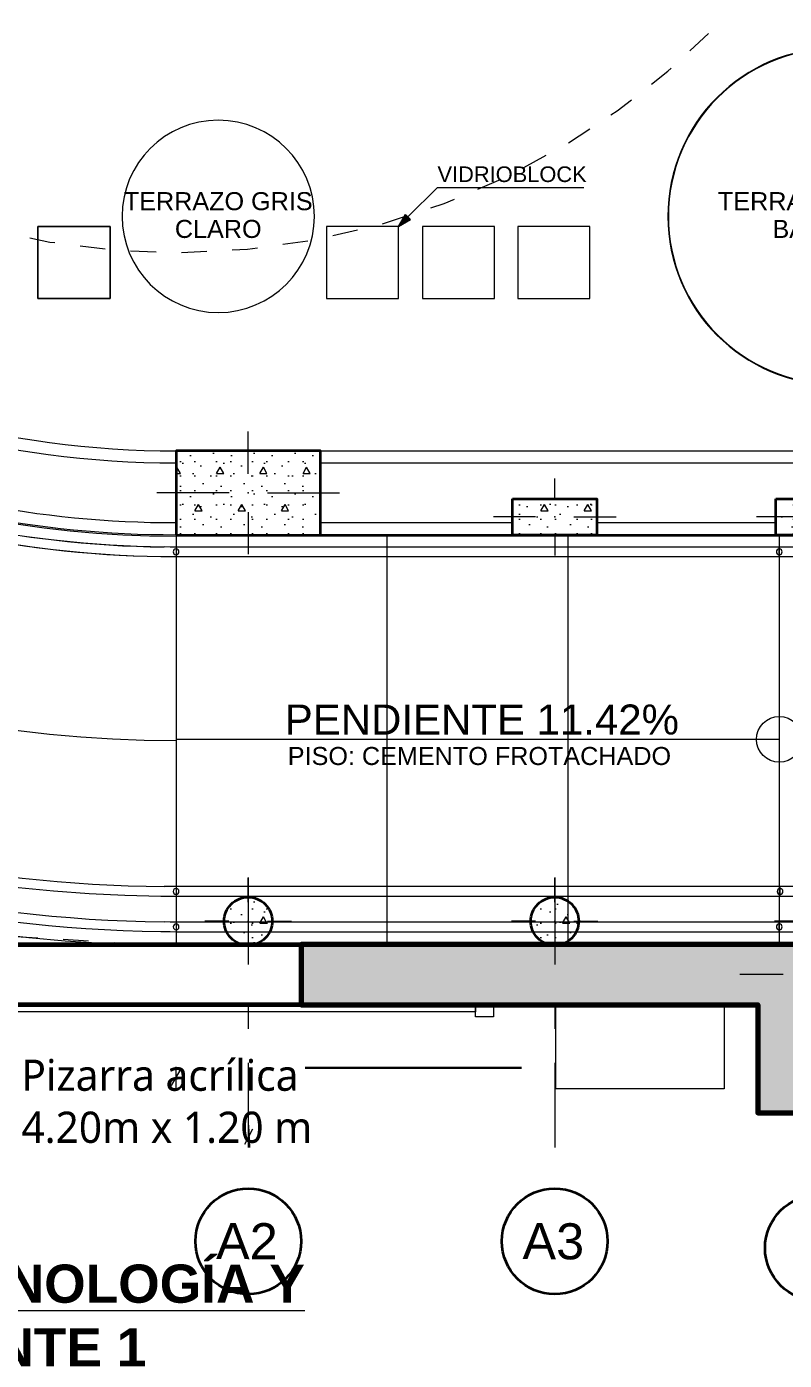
# Model space of a CAD drawing. Header units: metres. Extents: x 28 to 239, y -1 to 113.
# Drawn here: x 47.9 to 51.05, y 82.52 to 88.07 of the extents above; entities that cross this region are included whole.
import ezdxf
from ezdxf import colors
from ezdxf.entities.mleader import LeaderData, LeaderLine
from ezdxf.math import Vec2, Vec3

# ---------------------------------------------------------------- set-up
doc = ezdxf.new("R2010")
doc.units = ezdxf.units.M
doc.set_wipeout_variables(frame=1)
for name, pattern in [('Dashed', [0.211667, 0.105833, -0.105833]), ('Dot & Dashed', [0.670278, 0.352778, -0.176389, 0, -0.141111]), ('Wipeout_Contour', [1, 0, -1])]:
    doc.linetypes.add(name, pattern=pattern)
for name, color, linetype, lineweight in [('Annotation - Label_Pen_No__1', 7, 'Continuous', 13), ('COLUMNAS 50', 32, 'Continuous', 70), ('Drawing & Figure_Pen_No__122', 9, 'Continuous', 13), ('Drawing & Figure_Pen_No__7', 7, 'Continuous', 35), ('Equipamiento SR', 23, 'Continuous', 0), ('GRAFO 4', 7, 'Continuous', 30), ('Interior - Stair & Railing_Pen_No__122', 9, 'Continuous', 13), ('letras sr', 7, 'Continuous', 5), ('MOBILIARIO_Pen_No__1', 7, 'Continuous', 13), ('Muros el', 144, 'Continuous', 60), ('Structural - Bearing_Pen_No__122', 9, 'Continuous', 13), ('Structural - Bearing_Pen_No__20', 1, 'Continuous', 0), ('Structural - Bearing_Pen_No__21', 7, 'Continuous', 35), ('Vanos', 140, 'Continuous', 5)]:
    doc.layers.add(name, color=color, linetype=linetype, lineweight=lineweight)
for name, color, linetype, lineweight, true_color in [('Annotation - Text_Pen_No__167', 7, 'Continuous', 13, 0x6a6a6a), ('Dimensioning - General_Pen_No__167', 7, 'Continuous', 13, 0x6a6a6a), ('Estructura – Carga_Pen_No__167', 7, 'Continuous', 13, 0x6a6a6a), ('Interior - Furniture _Pen_No__167', 7, 'Continuous', 13, 0x6a6a6a), ('Structural - Bearing_Pen_No__167', 7, 'Continuous', 13, 0x6a6a6a), ('Structural - Bearing_Pen_No__4', 7, 'Continuous', 20, 0x029e21), ('Structural - Bearing_Pen_No__87', 7, 'Continuous', 20, 0x6a6a6a)]:
    doc.layers.add(name, color=color, linetype=linetype, lineweight=lineweight, true_color=true_color)
doc.layers.add('Interior - Furniture', color=7, linetype='Continuous')
doc.layers.add('Structural - Bearing', color=7, linetype='Continuous')
doc.styles.add('Generales', font='trebuc.ttf', dxfattribs={"height": 0.1})
doc.styles.add('GENERATED_STYLE_1', font='arialbd.ttf')
doc.styles.add('Santa Rosa 1 50', font='trebuc.ttf')
pattern_1 = [(0, (21.2387, 92.2913), (0, 0.3117692), [0.03, -0.15]), (0, (21.3287, 92.44717), (0, 0.3117692), [0.03, -0.15]), (60, (21.2387, 92.2913), (-0.27, 0.1558846), [0.03, -0.15]), (60, (21.4187, 92.2913), (-0.27, 0.1558846), [0.03, -0.15]), (120, (21.2687, 92.2913), (0.27, 0.1558846), [0.03, -0.15]), (120, (21.4487, 92.2913), (0.27, 0.1558846), [0.03, -0.15]), (0, (21.23869, 92.32129), (0, 0.06), [0, -0.06, 0, -0.09]), (45, (21.26869, 92.32129), (-0.04242641, 0.04242641), [0, -0.045, 0, -0.075])]

# ---------------------------------------------------------------- blocks, each defined once
blk = doc.blocks.new('Picture 18')
at = {"layer": 'Equipamiento SR', "linetype": 'Continuous'}
for p, q in [((0.075, 0), (0, 0)), ((0, 0), (0, -0.05)), ((4.125, 0), (0.075, 0)), ((0.075, 0), (0.075, -0.03)), ((0.075, -0.05), (0.075, 0)), ((4.125, -0.03), (4.125, 0)), ((4.2, 0), (4.125, 0)), ((4.125, 0), (4.125, -0.05)), ((4.2, -0.05), (4.2, 0)), ((0, -0.05), (0.075, -0.05)), ((0.075, -0.03), (4.125, -0.03)), ((4.125, -0.05), (4.2, -0.05))]:
    blk.add_line(p, q, dxfattribs=at)
blk = doc.blocks.new('A$C3C3047C9')
at = {"true_color": 0x939598}
h = blk.add_hatch(color=252, dxfattribs=at)
h.dxf.hatch_style = 1
h.paths.add_polyline_path([(1.9, 0), (2.25, 0), (2.25, 0.7), (0, 0.7), (0, 0.45), (1.9, 0.45)])
h.paths.add_polyline_path([(2.0663, 0.575, -1), (2.0837, 0.575, -1)], flags=16)
at = {"layer": 'COLUMNAS 50', "linetype": 'Continuous'}
blk.add_lwpolyline([(2.25, 0.7), (0, 0.7), (0, 0.45), (1.9, 0.45), (1.9, 0), (2.25, 0)], close=True, dxfattribs=at)
at = {"layer": 'Structural - Bearing_Pen_No__20', "linetype": 'Continuous'}
for p, q in [((2.075, 0.62), (2.075, 0.8)), ((2.005, 0.575), (1.825, 0.575)), ((2.145, 0.575), (2.325, 0.575)), ((2.075, 0), (2.075, 0.53))]:
    blk.add_line(p, q, dxfattribs=at)
blk.add_circle((2.075, 0.575), 0.00871, dxfattribs=at)
blk.add_point((2.075, 0.575), dxfattribs=at)
blk = doc.blocks.new('Curved Ramp 23[46]', base_point=(27.2823, -2.0105))
at = {"layer": 'Interior - Furniture _Pen_No__167', "color": 251, "linetype": 'Continuous', "lineweight": 13, "true_color": 0x6a6a6a}
blk.add_line((27.2823, -6.3405), (27.2823, -8.0405), dxfattribs=at)
for radius, start, end in [(6.03, 90.82856, 269.99957), (5.18, 90.8286, 269.9996), (4.33, 90.8286, 269.9996)]:
    blk.add_arc((27.2823, -2.0105), radius, start, end, dxfattribs=at)
blk = doc.blocks.new('Straight Ramp 23[47]', base_point=(29.7917, -7.1855))
at = {"layer": 'Interior - Furniture _Pen_No__167', "color": 251, "linetype": 'Continuous', "lineweight": 13, "true_color": 0x6a6a6a}
for p, q in [((27.2817, -6.3355), (27.2817, -8.0355)), ((29.7917, -6.3355), (27.2817, -6.3355)), ((28.1606, -8.0355), (28.1606, -6.3355)), ((28.9128, -8.0355), (28.9128, -6.3355)), ((29.7917, -6.3355), (29.7917, -8.0355)), ((29.7917, -7.1855), (27.2817, -7.1855)), ((29.7917, -8.0355), (27.2817, -8.0355))]:
    blk.add_line(p, q, dxfattribs=at)

msp = doc.modelspace()

# ---------------------------------------------------------------- hatches: boundary and pattern name
at = {"layer": 'Annotation - Label_Pen_No__1', "linetype": 'Continuous', "lineweight": 13}
msp.add_hatch(color=7, dxfattribs=at).paths.add_polyline_path([(49.4458, 87.2394), (49.496, 87.2683), (49.4748, 87.2895)])
at = {"layer": 'Structural - Bearing_Pen_No__122', "linetype": 'Continuous', "lineweight": 13}
h = msp.add_hatch(dxfattribs=at)
h.set_pattern_fill('STRUCTURAL_CONCRETE', color=9, style=0, pattern_type=2)
h.set_pattern_definition(pattern_1)
h.paths.add_polyline_path([(48.7205, 84.3492, 0.414214), (48.8205, 84.2492, 0.414214), (48.9205, 84.3492, 0.414214), (48.8205, 84.4492, 0.414214)])
h = msp.add_hatch(dxfattribs=at)
h.set_pattern_fill('STRUCTURAL_CONCRETE', color=9, style=0, pattern_type=2)
h.set_pattern_definition(pattern_1)
h.paths.add_polyline_path([(49.996, 84.3492, 0.414214), (50.096, 84.2492, 0.414214), (50.196, 84.3492, 0.414214), (50.096, 84.4492, 0.414214)])

# ---------------------------------------------------------------- linework, layer by layer
at = {"layer": 'Annotation - Label_Pen_No__1', "color": 7, "linetype": 'Continuous', "lineweight": 13}
for p, q in [((49.4854, 87.2789), (49.6083, 87.4019)), ((49.6083, 87.4019), (50.2174, 87.4019)), ((49.4458, 87.2394), (49.4748, 87.2895)), ((49.4458, 87.2394), (49.496, 87.2683)), ((49.4748, 87.2895), (49.496, 87.2683))]:
    msp.add_line(p, q, dxfattribs=at)
at = {"layer": 'Dimensioning - General_Pen_No__167', "color": 251, "linetype": 'Continuous', "lineweight": 13, "true_color": 0x6a6a6a}
for p, q in [((48.5022, 83.6653), (48.5383, 83.7278)), ((48.5202, 83.7434), (48.5202, 83.6496)), ((48.8214, 83.5011), (48.8256, 83.4074)), ((48.8069, 83.4222), (48.8401, 83.4862))]:
    msp.add_line(p, q, dxfattribs=at)
at = {"layer": 'Drawing & Figure_Pen_No__122', "color": 9, "linetype": 'Dot & Dashed', "lineweight": 13}
for p, q in [((48.821, 84.5311), (48.821, 83.2778)), ((50.096, 84.5311), (50.096, 83.2778))]:
    msp.add_line(p, q, dxfattribs=at)
at = {"layer": 'Drawing & Figure_Pen_No__122', "color": 9, "linetype": 'Continuous', "lineweight": 13}
msp.add_circle((51.0304, 85.1058), 0.0952, dxfattribs=at)
at = {"layer": 'Drawing & Figure_Pen_No__7', "color": 7, "linetype": 'Continuous', "lineweight": 35}
for centre in [(48.821, 83.0178), (50.096, 83.0178), (51.191, 82.9901)]:
    msp.add_circle(centre, 0.22, dxfattribs=at)
at = {"layer": 'Equipamiento SR'}
msp.add_lwpolyline([(50.8009, 84.002), (50.8009, 83.652), (50.1009, 83.652), (50.1009, 84.002), (50.8009, 84.002)], dxfattribs=at)
at = {"layer": 'Estructura – Carga_Pen_No__167', "color": 251, "linetype": 'Continuous', "lineweight": 13, "true_color": 0x6a6a6a}
for points in [[(50.5668, 87.2813, 1), (51.9668, 87.2813, 1)], [(51.9646, 87.2813, 1), (50.5689, 87.2813, 1)], [(49.096, 87.2813, 1), (48.296, 87.2813, 1)], [(48.296, 87.2813, 1), (49.096, 87.2813, 1)]]:
    msp.add_lwpolyline(points, format="xyb", close=True, dxfattribs=at)
for points in [[(48.2458, 86.9394), (47.9458, 86.9394), (47.9458, 87.2394), (48.2458, 87.2394)], [(48.2458, 87.2394), (47.9458, 87.2394), (47.9458, 86.9394), (48.2458, 86.9394)], [(49.1458, 86.9394), (49.4458, 86.9394), (49.4458, 87.2394), (49.1458, 87.2394)], [(49.1458, 86.9394), (49.4458, 86.9394), (49.4458, 87.2394), (49.1458, 87.2394)], [(49.5458, 86.9394), (49.8458, 86.9394), (49.8458, 87.2394), (49.5458, 87.2394)], [(49.8458, 87.2394), (49.5458, 87.2394), (49.5458, 86.9394), (49.8458, 86.9394)], [(50.2427, 86.9394), (50.2427, 87.2394), (49.9427, 87.2394), (49.9427, 86.9394)], [(50.2427, 87.2394), (49.9427, 87.2394), (49.9427, 86.9394), (50.2427, 86.9394)]]:
    msp.add_lwpolyline(points, close=True, dxfattribs=at)
at = {"layer": 'GRAFO 4', "linetype": 'Continuous'}
msp.add_line((49.9575, 83.7395), (49.0575, 83.7395), dxfattribs=at)
at = {"layer": 'Interior - Stair & Railing_Pen_No__122', "color": 9, "linetype": 'Continuous', "lineweight": 13}
for p, q in [((48.4706, 85.906), (48.4705, 85.906)), ((48.4706, 85.906), (48.4705, 85.906)), ((48.4706, 85.906), (48.4705, 85.906)), ((48.4706, 85.906), (48.4705, 85.906)), ((48.4706, 85.906), (48.4705, 85.906)), ((48.4706, 85.906), (48.4705, 85.906)), ((48.4706, 85.906), (48.4705, 85.906)), ((48.4706, 85.906), (48.4705, 85.906)), ((48.4956, 85.9059), (48.4706, 85.906)), ((48.4706, 85.906), (48.4706, 85.906)), ((48.4956, 85.9059), (48.4706, 85.906)), ((48.4706, 85.906), (48.4706, 85.906)), ((48.4956, 85.9059), (48.4706, 85.906)), ((48.4706, 85.906), (48.4706, 85.906)), ((48.4956, 85.9059), (48.4706, 85.906)), ((48.4706, 85.906), (48.4706, 85.906)), ((48.4957, 85.9059), (48.4706, 85.906)), ((48.4957, 85.9059), (48.4706, 85.906)), ((48.4957, 85.9059), (48.4706, 85.906)), ((48.4957, 85.9059), (48.4706, 85.906)), ((48.5202, 85.9057), (48.4956, 85.9059)), ((48.5202, 85.9057), (48.4956, 85.9059)), ((48.5202, 85.9057), (48.4956, 85.9059)), ((48.5202, 85.9057), (48.4956, 85.9059)), ((48.52, 85.9057), (48.4957, 85.9059)), ((48.52, 85.9057), (48.4957, 85.9059)), ((48.52, 85.9057), (48.4957, 85.9059)), ((48.52, 85.9057), (48.4957, 85.9059)), ((48.5208, 85.9057), (48.52, 85.9057)), ((48.5208, 85.9057), (48.52, 85.9057)), ((48.5208, 85.9057), (48.52, 85.9057)), ((48.5208, 85.9057), (48.52, 85.9057)), ((48.5206, 85.9057), (48.5202, 85.9057)), ((48.5206, 85.9057), (48.5202, 85.9057)), ((48.5206, 85.9057), (48.5202, 85.9057)), ((48.5206, 85.9057), (48.5202, 85.9057)), ((48.5207, 85.9057), (48.5206, 85.9057)), ((48.5207, 85.9057), (48.5206, 85.9057)), ((48.5207, 85.9057), (48.5206, 85.9057)), ((48.5207, 85.9057), (48.5206, 85.9057)), ((48.5332, 85.9057), (48.5207, 85.9057)), ((48.5332, 85.9057), (48.5207, 85.9057)), ((48.5332, 85.9057), (48.5207, 85.9057)), ((48.5332, 85.9057), (48.5207, 85.9057)), ((48.5209, 85.9057), (48.5208, 85.9057)), ((48.5209, 85.9057), (48.5208, 85.9057)), ((48.5209, 85.9057), (48.5208, 85.9057)), ((48.5209, 85.9057), (48.5208, 85.9057)), ((48.5335, 85.9057), (48.5209, 85.9057)), ((48.5335, 85.9057), (48.5209, 85.9057)), ((48.5335, 85.9057), (48.5209, 85.9057)), ((48.5335, 85.9057), (48.5209, 85.9057)), ((51.0304, 85.9058), (48.5332, 85.9057)), ((51.0304, 85.9058), (48.5332, 85.9057)), ((51.0304, 85.9058), (48.5332, 85.9057)), ((51.0304, 85.9058), (48.5332, 85.9057)), ((51.0304, 85.9058), (48.5335, 85.9057)), ((51.0304, 85.9058), (48.5335, 85.9057)), ((51.0304, 85.9058), (48.5335, 85.9057)), ((51.0304, 85.9058), (48.5335, 85.9057)), ((51.2292, 85.9058), (51.0304, 85.9058)), ((51.2292, 85.9058), (51.0304, 85.9058)), ((51.2292, 85.9058), (51.0304, 85.9058)), ((51.0304, 85.8658), (51.0304, 85.9058)), ((51.2294, 85.9058), (51.0304, 85.9058)), ((51.2294, 85.9058), (51.0304, 85.9058)), ((51.2294, 85.9058), (51.0304, 85.9058)), ((51.0304, 85.8658), (51.0304, 85.9058)), ((48.4575, 85.8662), (48.4575, 85.8662)), ((48.4575, 85.8662), (48.4701, 85.866)), ((48.4575, 85.8662), (48.4575, 85.8662)), ((48.4575, 85.8662), (48.4701, 85.866)), ((48.4575, 85.8662), (48.4575, 85.8662)), ((48.4575, 85.8662), (48.4701, 85.866)), ((48.4575, 85.8662), (48.4575, 85.8662)), ((48.4575, 85.8662), (48.4701, 85.866)), ((48.4576, 85.8662), (48.4576, 85.8662)), ((48.4576, 85.8662), (48.4702, 85.866)), ((48.4576, 85.8662), (48.4576, 85.8662)), ((48.4576, 85.8662), (48.4702, 85.866)), ((48.4576, 85.8662), (48.4576, 85.8662)), ((48.4576, 85.8662), (48.4702, 85.866)), ((48.4576, 85.8662), (48.4576, 85.8662)), ((48.4576, 85.8662), (48.4702, 85.866)), ((48.4701, 85.866), (48.4702, 85.866)), ((48.4701, 85.866), (48.4702, 85.866)), ((48.4701, 85.866), (48.4702, 85.866)), ((48.4701, 85.866), (48.4702, 85.866)), ((48.4702, 85.866), (48.4702, 85.866)), ((48.4702, 85.866), (48.4954, 85.8659)), ((48.4702, 85.866), (48.4702, 85.866)), ((48.4702, 85.866), (48.4954, 85.8659)), ((48.4702, 85.866), (48.4702, 85.866)), ((48.4702, 85.866), (48.4954, 85.8659)), ((48.4702, 85.866), (48.4702, 85.866)), ((48.4702, 85.866), (48.4954, 85.8659)), ((48.4702, 85.866), (48.4955, 85.8659)), ((48.4702, 85.866), (48.4955, 85.8659)), ((48.4702, 85.866), (48.4955, 85.8659)), ((48.4702, 85.866), (48.4955, 85.8659)), ((48.4954, 85.8659), (48.5201, 85.8657)), ((48.4954, 85.8659), (48.5201, 85.8657)), ((48.4954, 85.8659), (48.5201, 85.8657)), ((48.4954, 85.8659), (48.5201, 85.8657)), ((48.4955, 85.8659), (48.5198, 85.8657)), ((48.4955, 85.8659), (48.5198, 85.8657)), ((48.4955, 85.8659), (48.5198, 85.8657)), ((48.4955, 85.8659), (48.5198, 85.8657)), ((48.5198, 85.8657), (48.5208, 85.8657)), ((48.5198, 85.8657), (48.5208, 85.8657)), ((48.5198, 85.8657), (48.5208, 85.8657)), ((48.5198, 85.8657), (48.5208, 85.8657)), ((48.5201, 85.8657), (48.5206, 85.8657)), ((48.5201, 85.8657), (48.5206, 85.8657)), ((48.5201, 85.8657), (48.5206, 85.8657)), ((48.5201, 85.8657), (48.5206, 85.8657)), ((48.5206, 85.8657), (48.5206, 85.8657)), ((48.5206, 85.8657), (48.5332, 85.8657)), ((48.5206, 85.8657), (48.5206, 85.8657)), ((48.5206, 85.8657), (48.5332, 85.8657)), ((48.5206, 85.8657), (48.5206, 85.8657)), ((48.5206, 85.8657), (48.5332, 85.8657)), ((48.5206, 85.8657), (48.5206, 85.8657)), ((48.5206, 85.8657), (48.5332, 85.8657)), ((48.5208, 85.8657), (48.5208, 85.8657)), ((48.5208, 85.8657), (48.5335, 85.8657)), ((48.5208, 85.8657), (48.5208, 85.8657)), ((48.5208, 85.8657), (48.5335, 85.8657)), ((48.5208, 85.8657), (48.5208, 85.8657)), ((48.5208, 85.8657), (48.5335, 85.8657)), ((48.5208, 85.8657), (48.5208, 85.8657)), ((48.5208, 85.8657), (48.5335, 85.8657)), ((48.5332, 85.8657), (51.0304, 85.8658)), ((48.5332, 85.8657), (51.0304, 85.8658)), ((48.5332, 85.8657), (51.0304, 85.8658)), ((48.5332, 85.8657), (51.0304, 85.8658)), ((48.5335, 85.8657), (51.0304, 85.8658)), ((48.5335, 85.8657), (51.0304, 85.8658)), ((48.5335, 85.8657), (51.0304, 85.8658)), ((48.5335, 85.8657), (51.0304, 85.8658)), ((51.0304, 85.8658), (51.2292, 85.8658)), ((51.0304, 85.8658), (51.2292, 85.8658)), ((51.0304, 85.8658), (51.2292, 85.8658)), ((51.0304, 85.8658), (51.2294, 85.8658)), ((51.0304, 85.8658), (51.2294, 85.8658)), ((51.0304, 85.8658), (51.2294, 85.8658)), ((48.4955, 84.4935), (48.4705, 84.4936)), ((48.4705, 84.4936), (48.4705, 84.4936)), ((48.4955, 84.4935), (48.4705, 84.4936)), ((48.4705, 84.4936), (48.4705, 84.4936)), ((48.4955, 84.4935), (48.4705, 84.4936)), ((48.4705, 84.4936), (48.4705, 84.4936)), ((48.4955, 84.4935), (48.4705, 84.4936)), ((48.4705, 84.4936), (48.4705, 84.4936)), ((48.5204, 84.4934), (48.4955, 84.4935)), ((48.5204, 84.4934), (48.4955, 84.4935)), ((48.5204, 84.4934), (48.4955, 84.4935)), ((48.5204, 84.4934), (48.4955, 84.4935)), ((48.5329, 84.4934), (48.5204, 84.4934)), ((48.5204, 84.4934), (48.5204, 84.4934)), ((48.5329, 84.4934), (48.5204, 84.4934)), ((48.5204, 84.4934), (48.5204, 84.4934)), ((48.5329, 84.4934), (48.5204, 84.4934)), ((48.5204, 84.4934), (48.5204, 84.4934)), ((48.5329, 84.4934), (48.5204, 84.4934)), ((48.5204, 84.4934), (48.5204, 84.4934)), ((51.0334, 84.4934), (48.5329, 84.4934)), ((51.0334, 84.4934), (48.5329, 84.4934)), ((51.0334, 84.4934), (48.5329, 84.4934)), ((51.0334, 84.4934), (48.5329, 84.4934)), ((51.2324, 84.4934), (51.0334, 84.4934)), ((51.2324, 84.4934), (51.0334, 84.4934)), ((51.2324, 84.4934), (51.0334, 84.4934)), ((51.0334, 84.4534), (51.0334, 84.4934)), ((48.4577, 84.4537), (48.4577, 84.4537)), ((48.4577, 84.4537), (48.4702, 84.4536)), ((48.4577, 84.4537), (48.4577, 84.4537)), ((48.4577, 84.4537), (48.4702, 84.4536)), ((48.4577, 84.4537), (48.4577, 84.4537)), ((48.4577, 84.4537), (48.4702, 84.4536)), ((48.4577, 84.4537), (48.4577, 84.4537)), ((48.4577, 84.4537), (48.4702, 84.4536)), ((48.4702, 84.4536), (48.4702, 84.4536)), ((48.4702, 84.4536), (48.4953, 84.4535)), ((48.4702, 84.4536), (48.4702, 84.4536)), ((48.4702, 84.4536), (48.4953, 84.4535)), ((48.4702, 84.4536), (48.4702, 84.4536)), ((48.4702, 84.4536), (48.4953, 84.4535)), ((48.4702, 84.4536), (48.4702, 84.4536)), ((48.4702, 84.4536), (48.4953, 84.4535)), ((48.4953, 84.4535), (48.5203, 84.4534)), ((48.4953, 84.4535), (48.5203, 84.4534)), ((48.4953, 84.4535), (48.5203, 84.4534)), ((48.4953, 84.4535), (48.5203, 84.4534)), ((48.5203, 84.4534), (48.5204, 84.4534)), ((48.5203, 84.4534), (48.5204, 84.4534)), ((48.5203, 84.4534), (48.5204, 84.4534)), ((48.5203, 84.4534), (48.5204, 84.4534)), ((48.5204, 84.4534), (48.5329, 84.4534)), ((48.5204, 84.4534), (48.5329, 84.4534)), ((48.5204, 84.4534), (48.5329, 84.4534)), ((48.5204, 84.4534), (48.5329, 84.4534)), ((48.5329, 84.4534), (51.0334, 84.4534)), ((48.5329, 84.4534), (51.0334, 84.4534)), ((48.5329, 84.4534), (51.0334, 84.4534)), ((48.5329, 84.4534), (51.0334, 84.4534)), ((51.0334, 84.4534), (51.2324, 84.4534)), ((51.0334, 84.4534), (51.2324, 84.4534)), ((51.0334, 84.4534), (51.2324, 84.4534)), ((48.4957, 84.346), (48.4708, 84.3462)), ((48.4957, 84.346), (48.4708, 84.3462)), ((48.4957, 84.346), (48.4708, 84.3462)), ((48.4957, 84.346), (48.4708, 84.3462)), ((48.5205, 84.3457), (48.4957, 84.346)), ((48.5205, 84.3457), (48.4957, 84.346)), ((48.5205, 84.3457), (48.4957, 84.346)), ((48.5205, 84.3457), (48.4957, 84.346)), ((48.5206, 84.3457), (48.5205, 84.3457)), ((48.5206, 84.3457), (48.5205, 84.3457)), ((48.5206, 84.3457), (48.5205, 84.3457)), ((48.5206, 84.3457), (48.5205, 84.3457)), ((48.533, 84.3457), (48.5206, 84.3457)), ((48.533, 84.3457), (48.5206, 84.3457)), ((48.533, 84.3457), (48.5206, 84.3457)), ((48.533, 84.3457), (48.5206, 84.3457)), ((51.0304, 84.3458), (48.533, 84.3457)), ((51.0304, 84.3458), (48.533, 84.3457)), ((51.0304, 84.3458), (48.533, 84.3457)), ((51.0304, 84.3458), (48.533, 84.3457)), ((51.2292, 84.3458), (51.0304, 84.3458)), ((51.2292, 84.3458), (51.0304, 84.3458)), ((51.2292, 84.3458), (51.0304, 84.3458)), ((51.0304, 84.3058), (51.0304, 84.3458)), ((48.4578, 84.3063), (48.4578, 84.3063)), ((48.4578, 84.3063), (48.4703, 84.3062)), ((48.4578, 84.3063), (48.4578, 84.3063)), ((48.4578, 84.3063), (48.4703, 84.3062)), ((48.4578, 84.3063), (48.4578, 84.3063)), ((48.4578, 84.3063), (48.4703, 84.3062)), ((48.4578, 84.3063), (48.4578, 84.3063)), ((48.4578, 84.3063), (48.4703, 84.3062)), ((48.4703, 84.3062), (48.4954, 84.306)), ((48.4703, 84.3062), (48.4954, 84.306)), ((48.4703, 84.3062), (48.4954, 84.306)), ((48.4703, 84.3062), (48.4954, 84.306)), ((48.4954, 84.306), (48.5205, 84.3057)), ((48.4954, 84.306), (48.5205, 84.3057)), ((48.4954, 84.306), (48.5205, 84.3057)), ((48.4954, 84.306), (48.5205, 84.3057)), ((48.5205, 84.3057), (48.5205, 84.3057)), ((48.5205, 84.3057), (48.533, 84.3057)), ((48.5205, 84.3057), (48.5205, 84.3057)), ((48.5205, 84.3057), (48.533, 84.3057)), ((48.5205, 84.3057), (48.5205, 84.3057)), ((48.5205, 84.3057), (48.533, 84.3057)), ((48.5205, 84.3057), (48.5205, 84.3057)), ((48.5205, 84.3057), (48.533, 84.3057)), ((48.533, 84.3057), (51.0304, 84.3058)), ((48.533, 84.3057), (51.0304, 84.3058)), ((48.533, 84.3057), (51.0304, 84.3058)), ((48.533, 84.3057), (51.0304, 84.3058)), ((51.0304, 84.3058), (51.2292, 84.3058)), ((51.0304, 84.3058), (51.2292, 84.3058)), ((51.0304, 84.3058), (51.2292, 84.3058))]:
    msp.add_line(p, q, dxfattribs=at)
for points in [[(48.5204, 85.8977, 1), (48.5204, 85.8737, 1)], [(48.5204, 85.8977, 1), (48.5204, 85.8737, 1)], [(51.0304, 85.8978, 1), (51.0304, 85.8738, 1)], [(51.0304, 85.8978, 1), (51.0304, 85.8738, 1)], [(48.5204, 84.4854, 1), (48.5204, 84.4614, 1)], [(51.0334, 84.4854, 1), (51.0334, 84.4614, 1)], [(48.5205, 84.3377, 1), (48.5205, 84.3137, 1)], [(51.0304, 84.3378, 1), (51.0304, 84.3138, 1)]]:
    msp.add_lwpolyline(points, format="xyb", close=True, dxfattribs=at)
for centre, radius, start, end in [((48.5187, 90.285), 5.8315, 90.12888, 269.40029), ((48.5187, 90.285), 5.8315, 90.12888, 269.40029), ((48.5187, 90.285), 5.8315, 90.12888, 269.40029), ((48.5187, 90.285), 5.8315, 90.12888, 269.40029), ((48.5187, 90.285), 5.7915, 90.0061, 269.52272), ((48.5187, 90.285), 5.7915, 90.0061, 269.52272), ((48.5187, 90.285), 5.7915, 90.0061, 269.52272), ((48.5187, 90.285), 5.7915, 90.0061, 269.52272), ((48.5211, 90.2811), 4.4153, 90.2012, 269.1751), ((48.5211, 90.2811), 4.4153, 90.2012, 269.1751), ((48.5211, 90.2811), 4.4153, 90.2012, 269.1751), ((48.5211, 90.2811), 4.4153, 90.2012, 269.1751), ((48.5211, 90.2811), 4.3753, 90.0395, 269.3377), ((48.5211, 90.2811), 4.3753, 90.0395, 269.3377), ((48.5211, 90.2811), 4.3753, 90.0395, 269.3377), ((48.5211, 90.2811), 4.3753, 90.0395, 269.3377), ((48.545, 90.2111), 5.9054, 173.03278, 269.15333), ((48.545, 90.2111), 5.9054, 173.03278, 269.15333), ((48.545, 90.2111), 5.9054, 173.03278, 269.15333), ((48.545, 90.2111), 5.9054, 173.03278, 269.15333), ((48.545, 90.2111), 5.8654, 172.80436, 269.27463), ((48.545, 90.2111), 5.8654, 172.80436, 269.27463), ((48.545, 90.2111), 5.8654, 172.80436, 269.27463), ((48.545, 90.2111), 5.8654, 172.80436, 269.27463), ((48.5187, 90.2808), 4.415, 174.3074, 269.2071), ((48.5187, 90.2808), 4.415, 174.3074, 269.2071), ((48.5187, 90.2808), 4.415, 174.3074, 269.2071), ((48.5187, 90.2808), 4.415, 174.3074, 269.2071), ((48.5187, 90.2808), 4.375, 174.0128, 269.369), ((48.5187, 90.2808), 4.375, 174.0128, 269.369), ((48.5187, 90.2808), 4.375, 174.0128, 269.369), ((48.5187, 90.2808), 4.375, 174.0128, 269.369)]:
    msp.add_arc(centre, radius, start, end, dxfattribs=at)
at = {"layer": 'Muros el', "ltscale": 0.05}
msp.add_lwpolyline([(45.741, 84.252), (49.041, 84.252), (49.041, 84.002), (45.741, 84.002)], close=True, dxfattribs=at)
at = {"layer": 'Structural - Bearing_Pen_No__167', "color": 251, "linetype": 'Continuous', "lineweight": 13, "true_color": 0x6a6a6a}
for p, q in [((48.8205, 84.4292), (48.8205, 84.5292)), ((50.096, 84.4292), (50.096, 84.5292)), ((48.7405, 84.3492), (48.6405, 84.3492)), ((48.9005, 84.3492), (49.0005, 84.3492)), ((50.016, 84.3492), (49.916, 84.3492)), ((50.176, 84.3492), (50.276, 84.3492)), ((51.111, 84.3492), (51.011, 84.3492)), ((48.8205, 84.2692), (48.8205, 84.1692)), ((50.096, 84.2692), (50.096, 84.1692))]:
    msp.add_line(p, q, dxfattribs=at)
for points in [[(52.116, 94.2558), (49.121, 94.2558), (48.521, 94.2558, 1.000253), (48.521, 86.3058), (52.116, 86.3058), (52.116, 85.9558), (48.521, 85.9558, -0.414993), (44.196, 90.2808, -0.414599), (48.521, 94.6058), (52.116, 94.6058)], [(52.066, 94.3058), (49.121, 94.3058), (48.521, 94.3058, 1.000252), (48.521, 86.2558), (52.066, 86.2558), (52.066, 86.0058), (48.521, 86.0058, -0.414998), (44.246, 90.2808, -0.414603), (48.521, 94.5558), (52.066, 94.5558)]]:
    msp.add_lwpolyline(points, format="xyb", close=True, dxfattribs=at)
msp.add_lwpolyline([(52.716, 86.3058), (52.716, 85.9558), (51.0304, 85.9558), (51.0304, 84.2558), (54.416, 84.2558), (54.416, 88.4808), (52.716, 88.4808), (52.716, 88.0808)], dxfattribs=at)
for p in [(48.8205, 84.3492), (50.096, 84.3492)]:
    msp.add_point(p, dxfattribs=at)
at = {"layer": 'Structural - Bearing_Pen_No__21', "color": 7, "linetype": 'Continuous', "lineweight": 35}
for q in [(48.871, 85.9558), (52.366, 85.9558)]:
    msp.add_line((48.521, 85.9558), q, dxfattribs=at)
for points in [[(48.7205, 84.3492, -0.414214), (48.8205, 84.4492, -0.414214), (48.9205, 84.3492, -0.414214), (48.8205, 84.2492, -0.414214)], [(49.996, 84.3492, -0.414214), (50.096, 84.4492, -0.414214), (50.196, 84.3492, -0.414214), (50.096, 84.2492, -0.414214)]]:
    msp.add_lwpolyline(points, format="xyb", close=True, dxfattribs=at)
at = {"layer": 'Structural - Bearing_Pen_No__4', "color": 104, "linetype": 'Dashed', "lineweight": 20, "true_color": 0x029e21}
msp.add_lwpolyline([(54.4136, 84.2492), (54.4136, 96.3123), (48.4655, 96.3123, 0.990538), (48.4655, 84.2492)], format="xyb", close=True, dxfattribs=at)
msp.add_lwpolyline([(45.5819, 89.1475, 0.831061), (51.671, 90.2808, 0.831228), (45.5815, 91.4128)], format="xyb", dxfattribs=at)
at = {"layer": 'Structural - Bearing_Pen_No__87', "color": 251, "linetype": 'Continuous', "lineweight": 20, "true_color": 0x6a6a6a}
for points in [[(49.121, 85.9558), (49.921, 85.9558)], [(50.271, 85.9558), (51.016, 85.9558)]]:
    msp.add_lwpolyline(points, dxfattribs=at)

# ---------------------------------------------------------------- block references
at = {"layer": 'Interior - Furniture', "color": 104, "linetype": 'Continuous', "lineweight": 20, "true_color": 0x029e21}
msp.add_blockref('Straight Ramp 23[47]', (51.0304, 85.1058), dxfattribs=at)
at = {"layer": 'Interior - Furniture _Pen_No__167', "color": 251, "linetype": 'Continuous', "lineweight": 13, "true_color": 0x6a6a6a}
msp.add_blockref('Curved Ramp 23[46]', (48.521, 90.2808), dxfattribs=at)
at = {"layer": 'MOBILIARIO_Pen_No__1', "linetype": 'Continuous', "xscale": -1}
msp.add_blockref('Picture 18', (49.841, 84.002), dxfattribs=at)
at = {"layer": 'Vanos'}
msp.add_blockref('A$C3C3047C9', (49.041, 83.552), dxfattribs=at)

# ---------------------------------------------------------------- texts
at = {"layer": 'Annotation - Label_Pen_No__1', "color": 7, "linetype": 'Continuous', "lineweight": 13, "insert": (49.6083, 87.4231), "char_height": 0.065, "attachment_point": 7, "style": 'GENERATED_STYLE_1'}
msp.add_mtext('\\A1;{\\pql;\\fArial|b0|i0|c0|p34;VIDRIOBLOCK}', dxfattribs=at)
at = {"layer": 'Annotation - Text_Pen_No__167', "color": 251, "linetype": 'Continuous', "lineweight": 13, "true_color": 0x6a6a6a, "char_height": 0.075, "attachment_point": 2, "line_spacing_factor": 0.923713, "style": 'GENERATED_STYLE_1'}
for s, insert in [('\\A1;{\\pqc;\\fArial|b0|i0|c0|p34;TERRAZO \\fArial|b0|i0|c0|p34;GRIS\\P\\pqc;\\fArial|b0|i0|c0|p34;CLARO}', (48.696, 87.382)), ('\\A1;{\\pqc;\\fArial|b0|i0|c0|p34;TERRAZO \\fArial|b0|i0|c0|p34;ROSADO\\P\\pqc;\\fArial|b0|i0|c0|p34;BARROCO}', (51.2668, 87.382))]:
    msp.add_mtext(s, dxfattribs=dict(at, insert=insert))
at = {"layer": 'Annotation - Text_Pen_No__167', "color": 251, "linetype": 'Continuous', "lineweight": 13, "true_color": 0x6a6a6a, "attachment_point": 2, "style": 'GENERATED_STYLE_1'}
for s, insert, char_height in [('\\A1;{\\pqc;\\fArial|b0|i0|c0|p34;PENDIENTE 1\\fArial|b0|i0|c0|p34;1.42\\fArial|b0|i0|c0|p34;%}', (49.7929, 85.2507), 0.125), ('\\A1;{\\pqc;\\fArial|b0|i0|c0|p34;PISO: CEMENTO FROTACHADO}', (49.7827, 85.0741), 0.075)]:
    msp.add_mtext(s, dxfattribs=dict(at, insert=insert, char_height=char_height))
at = {"layer": 'Drawing & Figure_Pen_No__7', "color": 7, "linetype": 'Continuous', "lineweight": 35, "char_height": 0.15, "attachment_point": 7, "rotation": 359.7107, "style": 'GENERATED_STYLE_1'}
for s, insert in [('\\A1;{\\pql;\\fArial|b0|i0|c0|p34;A2}', (48.6868, 82.9442)), ('\\A1;{\\pql;\\fArial|b0|i0|c0|p34;A3}', (49.9618, 82.9417))]:
    msp.add_mtext(s, dxfattribs=dict(at, insert=insert))
at = {"layer": 'letras sr', "insert": (46.0034, 82.9211), "char_height": 0.15884, "attachment_point": 1, "style": 'Santa Rosa 1 50'}
msp.add_mtext_dynamic_manual_height_columns('\\pxqc;{\\fSwis721 Ex BT|b1|i0|c0|p34;\\LCIENCIA TECNOLOGÍA Y AMBIENTE 1\\P\\fTrebuchet MS|b0|i0|c0|p34;\\H0.54545x;\\lPISO PORCELANATO 60x60CM ANTIDESLIZANTE\\P\\H1.1917x;Area:63.38 m²}', width=3.443884, gutter_width=1, heights=[0], dxfattribs=at)

# ---------------------------------------------------------------- leaders
at = {"layer": 'letras sr'}
ml = msp.add_multileader_mtext('Standard', dxfattribs=at)
ml.set_content('Pizarra acrílica\\P4.20m x 1.20 m', color=256, style='Generales')
ml.set_leader_properties()
ml.build(insert=Vec2(0, 0))
ml.multileader.update_dxf_attribs({"text_right_attachment_type": 6, "dogleg_length": 0.36, "arrow_head_size": 0.18})
ctx = ml.context
ctx.base_point, ctx.char_height, ctx.arrow_head_size, ctx.landing_gap_size, ctx.plane_origin = Vec3(47.787, 83.708), 0.13, 0.18, 0.09, Vec3(46.6911, 85.2174)
ctx.right_attachment = 6
notes = []
notes.append((ctx, [(0, (1, 1, 0), (47.6043, 83.708), (1, 0), 0.1826, [(0, [(47.1635, 83.972)], 0, [])])]))
ctx.mtext.insert, ctx.mtext.flow_direction = Vec3(47.877, 83.7739), 5
for ctx, leaders in notes:
    for number, flags, end, landing, length, lines in leaders:
        leader = LeaderData()
        leader.index, (leader.has_last_leader_line, leader.has_dogleg_vector, leader.attachment_direction) = number, flags
        leader.last_leader_point, leader.dogleg_vector, leader.dogleg_length = Vec3(end), Vec3(landing), length
        for number, points, colour, breaks in lines:
            line = LeaderLine()
            line.index, line.vertices, line.color, line.breaks = number, Vec3.list(points), colors.encode_raw_color(colour), breaks
            leader.lines.append(line)
        ctx.leaders.append(leader)

# ---------------------------------------------------------------- next in the draw order: wipeouts: each hides what was drawn before it
at = {"color": 254, "linetype": 'Wipeout_Contour', "lineweight": 0, "ltscale": 113.074922}
msp.add_wipeout([(48.521, 85.9558), (49.121, 85.9558), (49.121, 86.3058), (48.521, 86.3058)], dxfattribs=at).dxf.layer = 'Structural - Bearing'
at = {"color": 254, "linetype": 'Wipeout_Contour', "lineweight": 0, "ltscale": 118.135364}
msp.add_wipeout([(49.921, 86.1058), (49.921, 85.9558), (50.271, 85.9558), (50.271, 86.1058)], dxfattribs=at).dxf.layer = 'Structural - Bearing'
at = {"color": 254, "linetype": 'Wipeout_Contour', "lineweight": 0, "ltscale": 122.418463}
msp.add_wipeout([(51.016, 86.1058), (51.016, 85.9558), (51.366, 85.9558), (51.366, 86.1058)], dxfattribs=at).dxf.layer = 'Structural - Bearing'

# ---------------------------------------------------------------- next in the draw order: hatches: boundary and pattern name
at = {"layer": 'Structural - Bearing_Pen_No__122', "linetype": 'Continuous', "lineweight": 13}
h = msp.add_hatch(dxfattribs=at)
h.set_pattern_fill('STRUCTURAL_CONCRETE', color=9, style=0, pattern_type=2)
h.set_pattern_definition(pattern_1)
h.paths.add_polyline_path([(48.521, 85.9558), (49.121, 85.9558), (49.121, 86.3058), (48.521, 86.3058)])
h = msp.add_hatch(dxfattribs=at)
h.set_pattern_fill('STRUCTURAL_CONCRETE', color=9, style=0, pattern_type=2)
h.set_pattern_definition(pattern_1)
h.paths.add_polyline_path([(49.921, 86.1058), (49.921, 85.9558), (50.271, 85.9558), (50.271, 86.1058)])
h = msp.add_hatch(dxfattribs=at)
h.set_pattern_fill('STRUCTURAL_CONCRETE', color=9, style=0, pattern_type=2)
h.set_pattern_definition(pattern_1)
h.paths.add_polyline_path([(51.016, 86.1058), (51.016, 85.9558), (51.366, 85.9558), (51.366, 86.1058)])

# ---------------------------------------------------------------- next in the draw order: linework, layer by layer
at = {"layer": 'Structural - Bearing_Pen_No__167', "color": 251, "linetype": 'Continuous', "lineweight": 13, "true_color": 0x6a6a6a}
for p, q in [((48.821, 86.2108), (48.821, 86.3858)), ((50.096, 86.1108), (50.096, 86.1908)), ((48.741, 86.1308), (48.441, 86.1308)), ((48.901, 86.1308), (49.201, 86.1308)), ((48.821, 86.0508), (48.821, 85.8758)), ((50.016, 86.0308), (49.841, 86.0308)), ((50.176, 86.0308), (50.351, 86.0308)), ((51.111, 86.0308), (50.936, 86.0308)), ((50.096, 85.9508), (50.096, 85.8708))]:
    msp.add_line(p, q, dxfattribs=at)
for p in [(48.821, 86.1308), (50.096, 86.0308)]:
    msp.add_point(p, dxfattribs=at)
at = {"layer": 'Structural - Bearing_Pen_No__21', "color": 7, "linetype": 'Continuous', "lineweight": 35}
for points in [[(48.521, 85.9558), (49.121, 85.9558), (49.121, 86.3058), (48.521, 86.3058)], [(49.921, 86.1058), (50.271, 86.1058), (50.271, 85.9558), (49.921, 85.9558)], [(51.016, 86.1058), (51.366, 86.1058), (51.366, 85.9558), (51.016, 85.9558)]]:
    msp.add_lwpolyline(points, close=True, dxfattribs=at)

doc.saveas('drawing.dxf')
